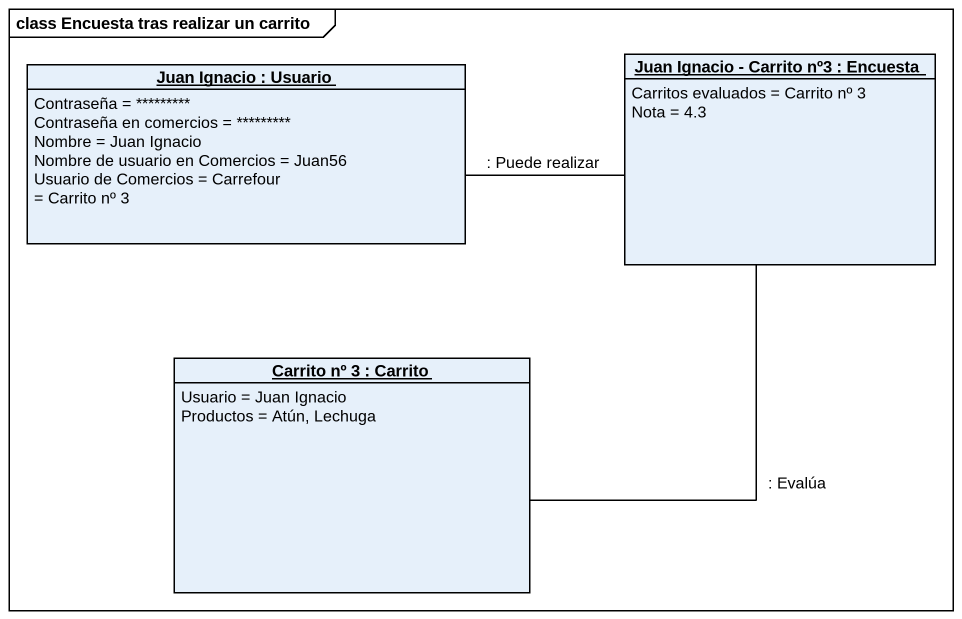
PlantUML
@startuml
mainframe class Encuesta tras realizar un carrito
hide circle
hide empty members
object "Juan Ignacio : Usuario" as Juan_Ignacio {
  Contraseña = ~**~**~**~***
  Contraseña en comercios = ~**~**~**~***
  Nombre = Juan Ignacio
  Nombre de usuario en Comercios = Juan56
  Usuario de Comercios = Carrefour
  ~= Carrito nº 3
}
object "Juan Ignacio - Carrito nº3 : Encuesta" as Juan_Ignacio_Carrito_nº3 {
  Carritos evaluados = Carrito nº 3
  Nota = 4.3
}
object "Carrito nº 3 : Carrito" as Carrito_nº_3 {
  Usuario = Juan Ignacio
  Productos = Atún, Lechuga
}
Juan_Ignacio_Carrito_nº3 -left- Juan_Ignacio : : Puede realizar
Juan_Ignacio_Carrito_nº3 -- Carrito_nº_3 : : Evalúa
@enduml
